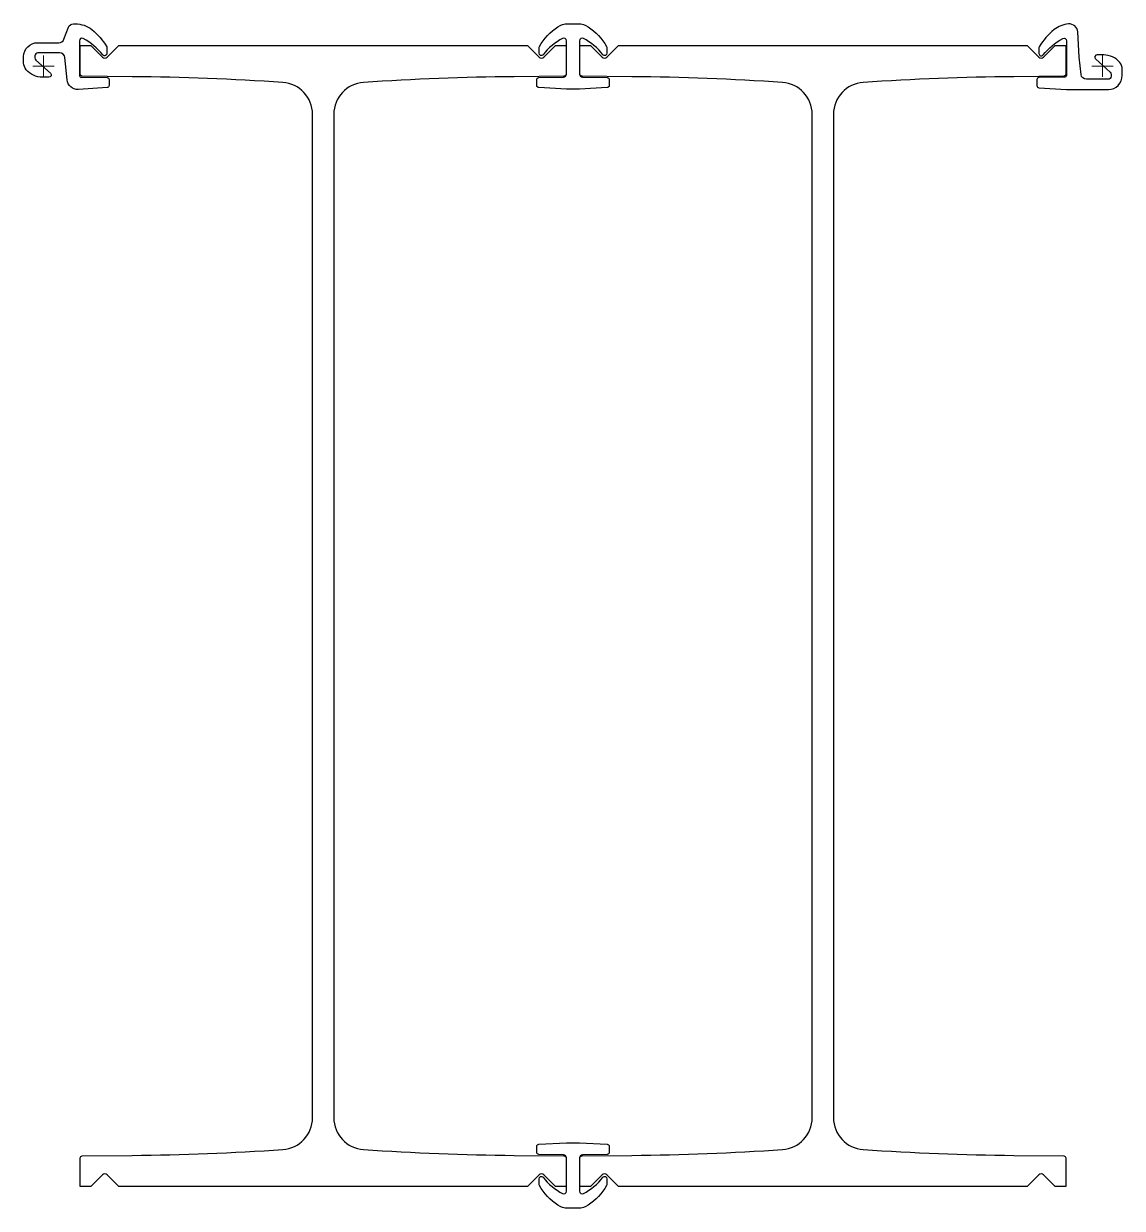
# Model space of a CAD drawing. Header units: millimetres. Extents: x -19 to 1017, y -1076 to 40.
import ezdxf

# ---------------------------------------------------------------- set-up
doc = ezdxf.new("R2010")
doc.units = ezdxf.units.MM
doc.layers.get('0').update_dxf_attribs({"lineweight": 25})
doc.layers.add('ref', color=252, linetype='Continuous', lineweight=5)

msp = doc.modelspace()

# ---------------------------------------------------------------- linework, layer by layer
at = {"elevation": 0}
for points in [[(20.1, 8, 0.385273), (15.1, 12.5), (-5.3, 12.5, 0.414214), (-8.3, 9.5), (-8.3, 7.9, 0.212557), (-7.3, 5.6), (6.5, -6.8, -0.687281), (5.1, -10.5), (-1.2, -10.5, -0.219232), (-16.3, -3.5, -0.17875), (-18.8, 3), (-18.8, 9, -0.414214), (-5.8, 22), (14.5, 22, 0.311359), (19.2, 25.2), (23.5, 36.6, -0.311359), (28.2, 39.8), (29.8, 39.8, -0.17076), (45.5, 34.3, -0.089428), (59.5, 18.2, -0.135195), (59.7, 17.2), (59.7, 11.8, -0.710366), (55.9, 10.5, 0.101503), (37.4, 26, 0.567914), (33.7, 23.8), (33.7, -8.5, 0.411079), (35.7, -10.5), (59.8, -10.8, -0.411079), (61.7, -12.8), (61.7, -18.3, -0.396562), (59.9, -20.3), (32.8, -22, -0.402787), (22.2, -13)], [(531.2, -20.3), (505.1, -21.9), (492.9, -21.9), (466.8, -20.3, -0.397192), (464.9, -18.4), (464.9, -12.8, -0.411533), (466.9, -10.8), (489.9, -10.5, 0.411198), (492.9, -7.5), (492.9, 23.9, 0.56798), (489.2, 26.1, 0.101014), (470.8, 10.7, -0.710336), (467, 12), (467, 17.4, -0.135197), (467.3, 18.4, -0.107707), (484.7, 37.1, -0.152295), (493.9, 39.9), (504.1, 39.9, -0.152295), (513.3, 37.1, -0.107707), (530.7, 18.4, -0.135197), (531, 17.4), (531, 12, -0.710994), (527.2, 10.7, 0.100981), (508.8, 26.1, 0.56829), (505.1, 23.9), (505.1, -7.5, 0.411198), (508.1, -10.5), (531.1, -10.8, -0.411533), (533.1, -12.8), (533.1, -18.4, -0.397192)], [(1016.7, -9), (1016.7, -3, 0.17875), (1014.3, 3.5, 0.219232), (999.2, 10.5), (992.9, 10.5, 0.687281), (991.5, 6.8), (1005.3, -5.6, -0.212557), (1006.2, -7.9), (1006.2, -9.5, -0.414214), (1003.2, -12.5), (982.9, -12.5, -0.385273), (977.9, -8), (976.2, 8.4), (974.7, 32.2, 0.41996), (966.1, 39.7, 0.149445), (952.5, 34.3, 0.089428), (938.5, 18.2, 0.135195), (938.2, 17.2), (938.2, 11.8, 0.710366), (942.1, 10.5, -0.101503), (960.6, 26, -0.567914), (964.2, 23.8), (964.2, -8.5, -0.411079), (962.3, -10.5), (938.2, -10.8, 0.411079), (936.2, -12.8), (936.2, -18.4, 0.396562), (938.1, -20.4), (964.2, -22), (1003.7, -22, 0.414214)], [(533.1, -1018), (533.1, -1023.6, -0.411533), (531.1, -1025.6), (508.1, -1025.9, 0.411198), (505.1, -1028.9), (505.1, -1060.3, 0.56798), (508.8, -1062.5, 0.101014), (527.2, -1047.1, -0.710336), (531, -1048.4), (531, -1053.8, -0.135197), (530.7, -1054.8, -0.107707), (513.3, -1073.5, -0.152295), (504.1, -1076.3), (493.9, -1076.3, -0.152295), (484.7, -1073.5, -0.107707), (467.3, -1054.8, -0.135197), (467, -1053.8), (467, -1048.4, -0.710994), (470.8, -1047.1, 0.100981), (489.2, -1062.5, 0.56829), (492.9, -1060.3), (492.9, -1028.9, 0.411198), (489.9, -1025.9), (466.9, -1025.6, -0.411533), (464.9, -1023.6), (464.9, -1018, -0.397192), (466.8, -1016), (492.9, -1014.5), (505.1, -1014.5), (531.2, -1016, -0.397192)]]:
    msp.add_lwpolyline(points, format="xyb", close=True, dxfattribs=at)
for points in [[(253.5, -45.4, 0.394764), (225.5, -15.5, 0.014216), (83.5, -10), (36.5, -9.5, -0.411288), (34.5, -7.5), (34.5, 19.5), (44.4, 19.5), (55.6, 8.3, 0.414214), (59.9, 8.3), (71, 19.5), (456, 19.5), (467.1, 8.3, 0.414214), (471.4, 8.3), (482.5, 19.5), (492.5, 19.5), (492.5, -7.5, -0.411288), (490.5, -9.5), (443.5, -10, 0.014216), (301.5, -15.5, 0.394764), (273.5, -45.4), (273.5, -991, 0.394764), (301.5, -1020.9, 0.014216), (443.5, -1026.4), (490.5, -1026.9, -0.411288), (492.5, -1028.9), (492.5, -1055.9), (482.5, -1055.9), (471.4, -1044.7, 0.414214), (467.1, -1044.7), (456, -1055.9), (71, -1055.9), (59.9, -1044.7, 0.414214), (55.6, -1044.7), (44.4, -1055.9), (34.5, -1055.9), (34.5, -1028.9, -0.411288), (36.5, -1026.9), (83.5, -1026.4, 0.014216), (225.5, -1020.9, 0.394764), (253.5, -991)], [(505.5, -7.5), (505.5, 19.5), (515.4, 19.5), (526.6, 8.3, 0.414214), (530.9, 8.3), (542, 19.5), (927, 19.5), (938.1, 8.3, 0.414214), (942.4, 8.3), (953.5, 19.5), (963.5, 19.5), (963.5, -7.5, -0.411288), (961.5, -9.5), (914.5, -10, 0.014216), (772.5, -15.5, 0.394764), (744.5, -45.4), (744.5, -991, 0.394764), (772.5, -1020.9, 0.014216), (914.5, -1026.4), (961.5, -1026.9, -0.411288), (963.5, -1028.9), (963.5, -1055.9), (953.5, -1055.9), (942.4, -1044.7, 0.414214), (938.1, -1044.7), (927, -1055.9), (542, -1055.9), (530.9, -1044.7, 0.414214), (526.6, -1044.7), (515.4, -1055.9), (505.5, -1055.9), (505.5, -1028.9, -0.411288), (507.5, -1026.9), (554.5, -1026.4, 0.014216), (696.5, -1020.9, 0.394764), (724.5, -991), (724.5, -45.4, 0.394764), (696.5, -15.5, 0.014216), (554.5, -10), (507.5, -9.5, -0.411288)]]:
    msp.add_lwpolyline(points, format="xyb", close=True)
at = {"layer": 'ref'}
for p, q in [((10, 0), (-10, 0)), ((0, -10), (0, 10)), ((998, 10), (998, -10)), ((988, 0), (1008, 0))]:
    msp.add_line(p, q, dxfattribs=at)

doc.saveas('drawing.dxf')
